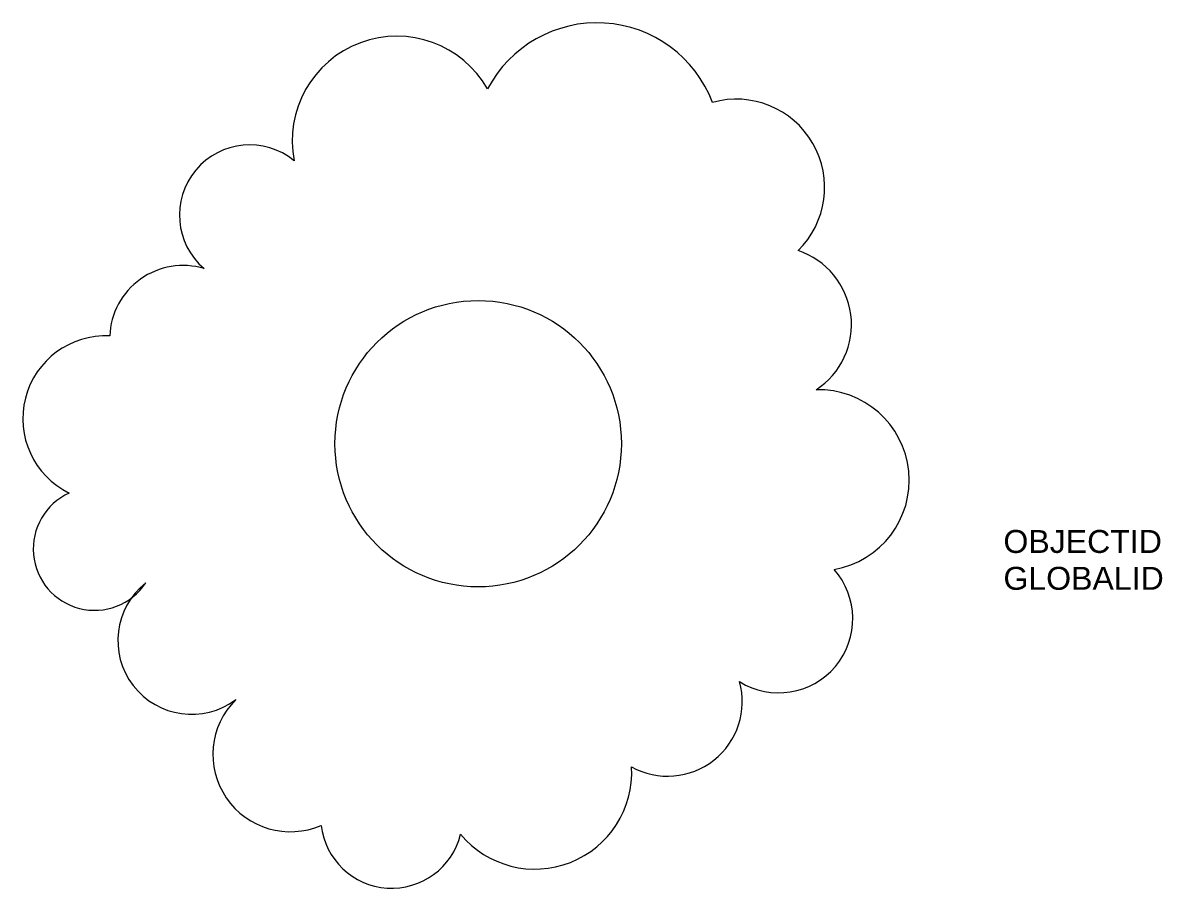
# Model space of a CAD drawing. Header units: feet. Extents: x -0.099 to 0.149, y -0.097 to 0.092.
import ezdxf

# ---------------------------------------------------------------- set-up
doc = ezdxf.new("R2010")
doc.units = ezdxf.units.FT
doc.header["$LTSCALE"] = 50
doc.header["$MEASUREMENT"] = 0
doc.linetypes.add('EESLU', pattern=[2, 1, 1])
doc.styles.get("Standard").update_dxf_attribs({"font": 'arial.ttf'})

msp = doc.modelspace()

# ---------------------------------------------------------------- linework, layer by layer
at = {"color": 0, "linetype": 'ByBlock', "lineweight": -2}
msp.add_circle((0, 0), 0.03120701831214694, dxfattribs=at)
for centre, radius, start, end in [((0.02590487270268937, 0.06481255613143944), 0.02692430122146531, 20.80593670201244, 152.3385235900667), ((-0.01773072529925024, 0.06601529068355827), 0.02278607736273114, 29.7209087271065, 191.0347653401605), ((0.05625766643059116, 0.05584750948426276), 0.01924026523761083, 314.316469133965, 105.6314391006567), ((-0.04980128064362699, 0.04982906469712844), 0.01529801725068648, 50.62109852714946, 229.6712412935295), ((0.06438239721206873, 0.02597178278812073), 0.01696421944978625, 302.9951285421387, 71.73455573039129), ((-0.06429048505740731, 0.02282695408188484), 0.01601140245365113, 73.34593509275535, 177.6366399592281), ((-0.08117230302706879, 0.005452528541660229), 0.01805633729973489, 87.19368794139206, 243.9174027492778), ((0.07420843985347947, -0.007966580654433564), 0.01971895142614374, 279.7322330368357, 91.70839803040082), ((-0.0835881512378247, -0.0229436721675107), 0.01337248427413372, 114.3938080412371, 326.4321091935096), ((0.06548690531129342, -0.03815235943933093), 0.01615228588885998, 238.1161158085816, 41.72671181201541), ((-0.06245412590580202, -0.04291460637142919), 0.01606278324672042, 128.4650775189771, 306.7669535800803), ((0.04127029960229223, -0.0562029756159701), 0.01627310711460767, 241.1885118873503, 15.45098597770037), ((-0.04093378139412707, -0.06772057090035588), 0.01686042606246871, 134.9215103607721, 293.4890789049978), ((0.01237478933751568, -0.07164216746277763), 0.02108609473635051, 219.8055255184882, 3.209454468877176), ((-0.01884185008347217, -0.08141463838894936), 0.01547328079711647, 186.5656420888044, 346.0641815393411)]:
    msp.add_arc(centre, radius, start, end, dxfattribs=at)

# ---------------------------------------------------------------- texts
at = {"color": 0, "linetype": 'EESLU', "flags": 1}
for tag, p in [('OBJECTID', (0.1144561660811354, -0.02380927786850158)), ('GLOBALID', (0.1144561660811354, -0.03184133794253945))]:
    msp.add_attdef(tag, p, '', height=0.005, dxfattribs=at)

doc.saveas('drawing.dxf')
